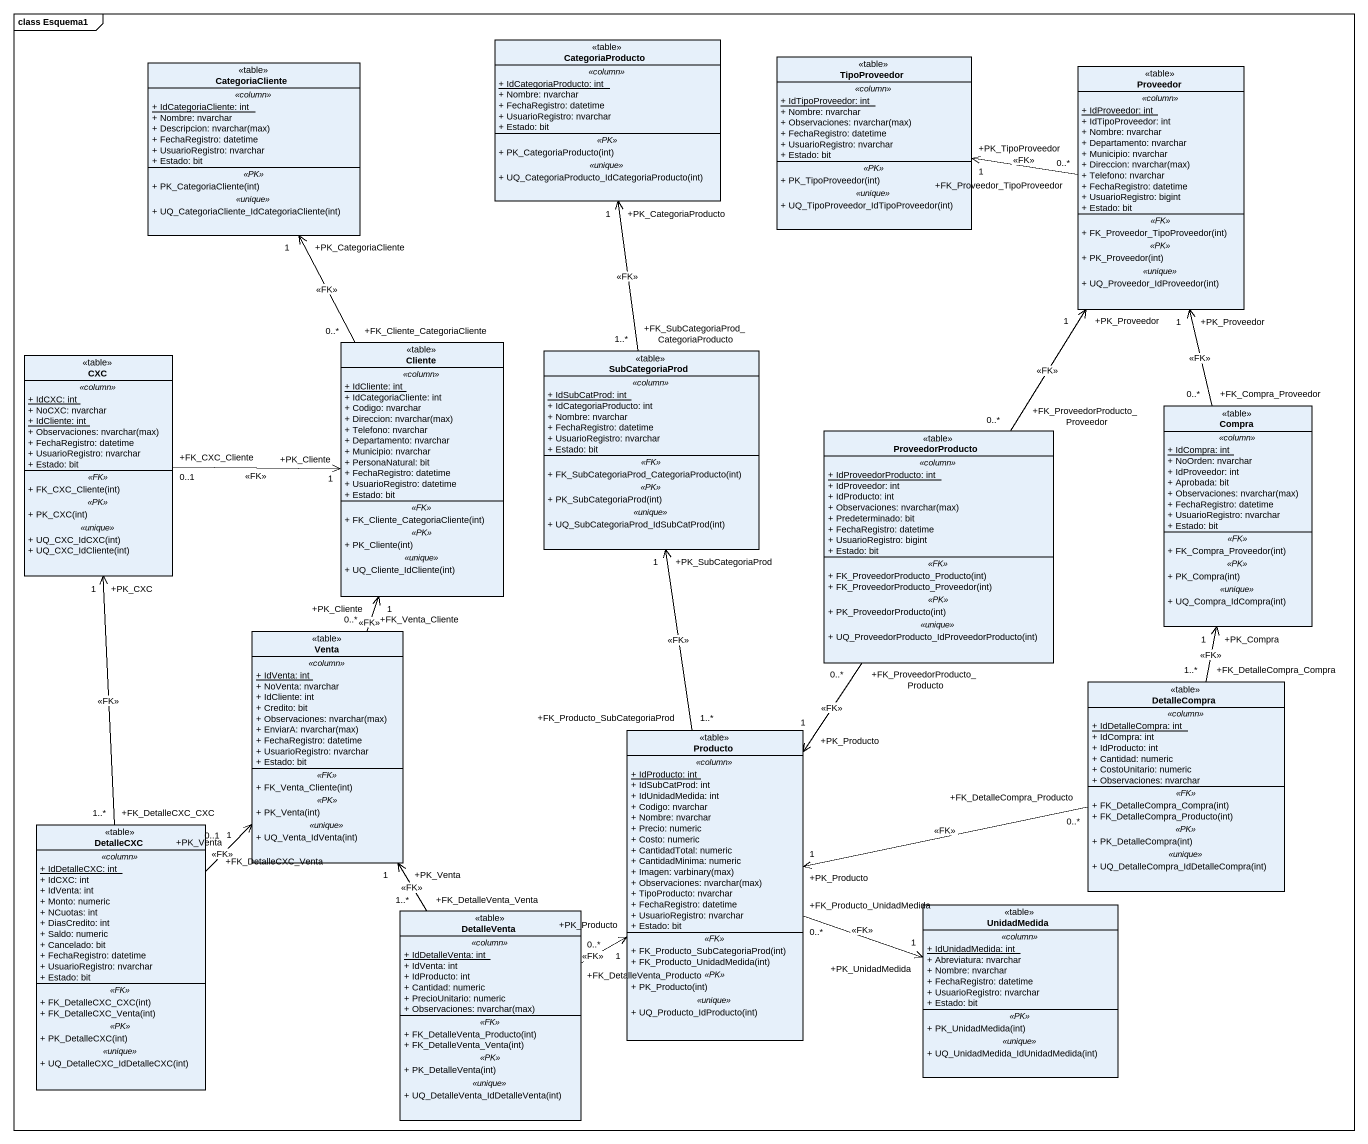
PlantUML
@startuml
mainframe class Esquema1
hide circle
hide empty members
skinparam classAttributeIconSize 0
class CategoriaProducto <<table>> {
  .. <<column>> ..
  {static} + IdCategoriaProducto: int
  + Nombre: nvarchar
  + FechaRegistro: datetime
  + UsuarioRegistro: nvarchar
  + Estado: bit
  .. <<PK>> ..
  + PK_CategoriaProducto(int)
  .. <<unique>> ..
  + UQ_CategoriaProducto_IdCategoriaProducto(int)
}
class TipoProveedor <<table>> {
  .. <<column>> ..
  {static} + IdTipoProveedor: int
  + Nombre: nvarchar
  {field} + Observaciones: nvarchar(max)
  + FechaRegistro: datetime
  + UsuarioRegistro: nvarchar
  + Estado: bit
  .. <<PK>> ..
  + PK_TipoProveedor(int)
  .. <<unique>> ..
  + UQ_TipoProveedor_IdTipoProveedor(int)
}
class CategoriaCliente <<table>> {
  .. <<column>> ..
  {static} + IdCategoriaCliente: int
  + Nombre: nvarchar
  {field} + Descripcion: nvarchar(max)
  + FechaRegistro: datetime
  + UsuarioRegistro: nvarchar
  + Estado: bit
  .. <<PK>> ..
  + PK_CategoriaCliente(int)
  .. <<unique>> ..
  + UQ_CategoriaCliente_IdCategoriaCliente(int)
}
class Proveedor <<table>> {
  .. <<column>> ..
  {static} + IdProveedor: int
  + IdTipoProveedor: int
  + Nombre: nvarchar
  + Departamento: nvarchar
  + Municipio: nvarchar
  {field} + Direccion: nvarchar(max)
  + Telefono: nvarchar
  + FechaRegistro: datetime
  + UsuarioRegistro: bigint
  + Estado: bit
  .. <<FK>> ..
  + FK_Proveedor_TipoProveedor(int)
  .. <<PK>> ..
  + PK_Proveedor(int)
  .. <<unique>> ..
  + UQ_Proveedor_IdProveedor(int)
}
class CXC <<table>> {
  .. <<column>> ..
  {static} + IdCXC: int
  + NoCXC: nvarchar
  {static} + IdCliente: int
  {field} + Observaciones: nvarchar(max)
  + FechaRegistro: datetime
  + UsuarioRegistro: nvarchar
  + Estado: bit
  .. <<FK>> ..
  + FK_CXC_Cliente(int)
  .. <<PK>> ..
  + PK_CXC(int)
  .. <<unique>> ..
  + UQ_CXC_IdCXC(int)
  + UQ_CXC_IdCliente(int)
}
class Cliente <<table>> {
  .. <<column>> ..
  {static} + IdCliente: int
  + IdCategoriaCliente: int
  + Codigo: nvarchar
  {field} + Direccion: nvarchar(max)
  + Telefono: nvarchar
  + Departamento: nvarchar
  + Municipio: nvarchar
  + PersonaNatural: bit
  + FechaRegistro: datetime
  + UsuarioRegistro: datetime
  + Estado: bit
  .. <<FK>> ..
  + FK_Cliente_CategoriaCliente(int)
  .. <<PK>> ..
  + PK_Cliente(int)
  .. <<unique>> ..
  + UQ_Cliente_IdCliente(int)
}
class SubCategoriaProd <<table>> {
  .. <<column>> ..
  {static} + IdSubCatProd: int
  + IdCategoriaProducto: int
  + Nombre: nvarchar
  + FechaRegistro: datetime
  + UsuarioRegistro: nvarchar
  + Estado: bit
  .. <<FK>> ..
  + FK_SubCategoriaProd_CategoriaProducto(int)
  .. <<PK>> ..
  + PK_SubCategoriaProd(int)
  .. <<unique>> ..
  + UQ_SubCategoriaProd_IdSubCatProd(int)
}
class Compra <<table>> {
  .. <<column>> ..
  {static} + IdCompra: int
  + NoOrden: nvarchar
  + IdProveedor: int
  + Aprobada: bit
  {field} + Observaciones: nvarchar(max)
  + FechaRegistro: datetime
  + UsuarioRegistro: nvarchar
  + Estado: bit
  .. <<FK>> ..
  + FK_Compra_Proveedor(int)
  .. <<PK>> ..
  + PK_Compra(int)
  .. <<unique>> ..
  + UQ_Compra_IdCompra(int)
}
class ProveedorProducto <<table>> {
  .. <<column>> ..
  {static} + IdProveedorProducto: int
  + IdProveedor: int
  + IdProducto: int
  {field} + Observaciones: nvarchar(max)
  + Predeterminado: bit
  + FechaRegistro: datetime
  + UsuarioRegistro: bigint
  + Estado: bit
  .. <<FK>> ..
  + FK_ProveedorProducto_Producto(int)
  + FK_ProveedorProducto_Proveedor(int)
  .. <<PK>> ..
  + PK_ProveedorProducto(int)
  .. <<unique>> ..
  + UQ_ProveedorProducto_IdProveedorProducto(int)
}
class Venta <<table>> {
  .. <<column>> ..
  {static} + IdVenta: int
  + NoVenta: nvarchar
  + IdCliente: int
  + Credito: bit
  {field} + Observaciones: nvarchar(max)
  {field} + EnviarA: nvarchar(max)
  + FechaRegistro: datetime
  + UsuarioRegistro: nvarchar
  + Estado: bit
  .. <<FK>> ..
  + FK_Venta_Cliente(int)
  .. <<PK>> ..
  + PK_Venta(int)
  .. <<unique>> ..
  + UQ_Venta_IdVenta(int)
}
class DetalleCompra <<table>> {
  .. <<column>> ..
  {static} + IdDetalleCompra: int
  + IdCompra: int
  + IdProducto: int
  + Cantidad: numeric
  + CostoUnitario: numeric
  + Observaciones: nvarchar
  .. <<FK>> ..
  + FK_DetalleCompra_Compra(int)
  + FK_DetalleCompra_Producto(int)
  .. <<PK>> ..
  + PK_DetalleCompra(int)
  .. <<unique>> ..
  + UQ_DetalleCompra_IdDetalleCompra(int)
}
class Producto <<table>> {
  .. <<column>> ..
  {static} + IdProducto: int
  + IdSubCatProd: int
  + IdUnidadMedida: int
  + Codigo: nvarchar
  + Nombre: nvarchar
  + Precio: numeric
  + Costo: numeric
  + CantidadTotal: numeric
  + CantidadMinima: numeric
  {field} + Imagen: varbinary(max)
  {field} + Observaciones: nvarchar(max)
  + TipoProducto: nvarchar
  + FechaRegistro: datetime
  + UsuarioRegistro: nvarchar
  + Estado: bit
  .. <<FK>> ..
  + FK_Producto_SubCategoriaProd(int)
  + FK_Producto_UnidadMedida(int)
  .. <<PK>> ..
  + PK_Producto(int)
  .. <<unique>> ..
  + UQ_Producto_IdProducto(int)
}
class DetalleCXC <<table>> {
  .. <<column>> ..
  {static} + IdDetalleCXC: int
  + IdCXC: int
  + IdVenta: int
  + Monto: numeric
  + NCuotas: int
  + DiasCredito: int
  + Saldo: numeric
  + Cancelado: bit
  + FechaRegistro: datetime
  + UsuarioRegistro: nvarchar
  + Estado: bit
  .. <<FK>> ..
  + FK_DetalleCXC_CXC(int)
  + FK_DetalleCXC_Venta(int)
  .. <<PK>> ..
  + PK_DetalleCXC(int)
  .. <<unique>> ..
  + UQ_DetalleCXC_IdDetalleCXC(int)
}
class DetalleVenta <<table>> {
  .. <<column>> ..
  {static} + IdDetalleVenta: int
  + IdVenta: int
  + IdProducto: int
  + Cantidad: numeric
  + PrecioUnitario: numeric
  {field} + Observaciones: nvarchar(max)
  .. <<FK>> ..
  + FK_DetalleVenta_Producto(int)
  + FK_DetalleVenta_Venta(int)
  .. <<PK>> ..
  + PK_DetalleVenta(int)
  .. <<unique>> ..
  + UQ_DetalleVenta_IdDetalleVenta(int)
}
class UnidadMedida <<table>> {
  .. <<column>> ..
  {static} + IdUnidadMedida: int
  + Abreviatura: nvarchar
  + Nombre: nvarchar
  + FechaRegistro: datetime
  + UsuarioRegistro: nvarchar
  + Estado: bit
  .. <<PK>> ..
  + PK_UnidadMedida(int)
  .. <<unique>> ..
  + UQ_UnidadMedida_IdUnidadMedida(int)
}
Proveedor "+FK_Proveedor_TipoProveedor\n0..*" -left-> "+PK_TipoProveedor\n1" TipoProveedor : <<FK>>
CXC "+FK_CXC_Cliente\n0..1" -right-> "+PK_Cliente\n1" Cliente : <<FK>>
Cliente "+FK_Cliente_CategoriaCliente\n0..*" -up-> "+PK_CategoriaCliente\n1" CategoriaCliente : <<FK>>
SubCategoriaProd "+FK_SubCategoriaProd_CategoriaProducto\n1..*" -up-> "+PK_CategoriaProducto\n1" CategoriaProducto : <<FK>>
Compra "+FK_Compra_Proveedor\n0..*" -up-> "+PK_Proveedor\n1" Proveedor : <<FK>>
ProveedorProducto "+FK_ProveedorProducto_Proveedor\n0..*" -up-> "+PK_Proveedor\n1" Proveedor : <<FK>>
ProveedorProducto "+FK_ProveedorProducto_Producto\n0..*" --> "+PK_Producto\n1" Producto : <<FK>>
Venta "+FK_Venta_Cliente\n0..*" -up-> "+PK_Cliente\n1" Cliente : <<FK>>
DetalleCompra "+FK_DetalleCompra_Compra\n1..*" -up-> "+PK_Compra\n1" Compra : <<FK>>
DetalleCompra "+FK_DetalleCompra_Producto\n0..*" -left-> "+PK_Producto\n1" Producto : <<FK>>
Producto "+FK_Producto_SubCategoriaProd\n1..*" -up-> "+PK_SubCategoriaProd\n1" SubCategoriaProd : <<FK>>
Producto "+FK_Producto_UnidadMedida\n0..*" -right-> "+PK_UnidadMedida\n1" UnidadMedida : <<FK>>
DetalleCXC "+FK_DetalleCXC_CXC\n1..*" -up-> "+PK_CXC\n1" CXC : <<FK>>
DetalleCXC "+FK_DetalleCXC_Venta\n0..1" -up-> "+PK_Venta\n1" Venta : <<FK>>
DetalleVenta "+FK_DetalleVenta_Venta\n1..*" -up-> "+PK_Venta\n1" Venta : <<FK>>
DetalleVenta "+FK_DetalleVenta_Producto\n0..*" -right-> "+PK_Producto\n1" Producto : <<FK>>
@enduml
